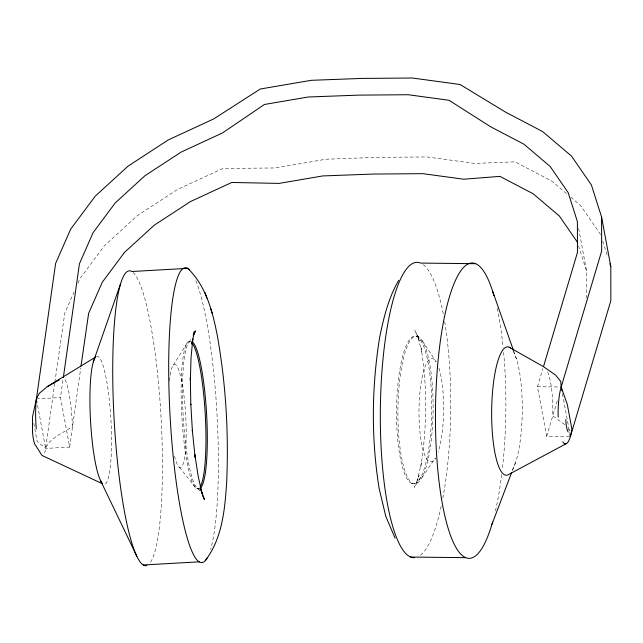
<?xml version="1.0" encoding="UTF-8"?>
<svg xmlns="http://www.w3.org/2000/svg" width="643" height="643" viewBox="0 0 643 643"><rect width="100%" height="100%" fill="white"/><g stroke="black" fill="none" stroke-linecap="round" stroke-linejoin="round"><path stroke-width="0.48" stroke-dasharray="3.21 2.41" d="M54.727 383.164L45.621 448.436A32.102 5.104 86.8 0 1 43.989 454.714M54.872 382.175L64.798 313.053L73.937 292.235M33.79 423.343L37.149 441.444L45.621 448.436L69.693 447.086L60.49 397.535L63.151 378.51M69.693 447.086L80.745 367.917M569.401 436.517L546.671 436.259L537.468 386.716L542.901 368.576M546.671 436.259L557.835 399.022M512.278 470.845L516.16 460.637M77.907 283.177L79.901 278.652L104.399 245.747L137.321 215.646L177.364 189.532L222.92 168.466L274.915 167.96L325.929 159.239L376.653 157.358L427.048 156.948L474.719 163.426L515.035 161.835L551.742 181.037L567.713 194.604M173.369 365.079L187.627 342.357M188.994 342.285L192.088 337.567M422.105 477.251L435.383 458.073M420.763 477.235L417.267 482.065L414.478 487.314L419.083 475.555L417.371 480.297L421.43 462.896L420.795 466.625C427.073 427.37 427.466 387.086 421.077 347.815L421.687 351.946L417.717 335.71L419.405 340.774L414.848 330.349L417.612 335.831L421.085 340.886M36.418 398.893L60.49 397.535M416.656 336.554A73.841 17.594 -89.4 0 1 428.053 452.929A73.841 17.594 -89.4 0 1 397.848 440.648A73.841 17.594 -89.4 0 1 416.656 336.554L417.998 336.562A73.841 17.594 -89.4 0 1 429.395 452.945A73.841 17.594 -89.4 0 1 399.19 440.664A73.841 17.594 -89.4 0 1 417.998 336.562M537.468 386.716L559.209 386.957M411.713 483.536L413.055 483.552M564.819 424.637L552.707 415.812A45.05 10.738 -89.4 0 0 547.531 371.718M570.759 197.184L580.645 205.583L600.594 234.486M199.579 490.577L197.763 488.391L196.396 488.471L179.501 467.357M568.243 428.905L569.947 431.035M422.435 340.903L436.163 361.832A51.689 12.313 -89.4 0 0 419.003 410.909A51.689 12.313 -89.4 0 0 435.432 458.154M198.542 488.801L199.491 490.296M513.773 351.335L516.401 358.826M602.692 241.101L607.498 256.219M578.563 245.891L586.609 271.209L586.649 298.055M578.668 228.466L586.609 271.209M562.448 393.781L569.843 433.615M36.603 399.866L45.621 448.436L48.49 442.874L56.496 436.179L72.474 426.711A45.05 7.161 86.8 0 0 64.324 378.51M96.442 356.391A64.204 10.208 86.8 0 1 110.837 418.199A64.204 10.208 86.8 0 1 104.126 484.412M132.997 272.343A147.681 23.486 86.8 0 1 160.943 415.402A147.681 23.486 86.8 0 1 149.811 563.212M195.874 280.758A147.681 23.486 86.8 0 1 217.053 415.048A147.681 23.486 86.8 0 1 210.599 549.395M200.801 487.756A73.841 11.743 86.8 0 1 183.424 419.847A73.841 11.743 86.8 0 1 191.244 341.337M199.434 487.836A73.841 11.743 86.8 0 1 181.913 417.524A73.841 11.743 86.8 0 1 190.666 341.722M169.551 380.728A51.689 8.222 86.8 0 1 180.924 377.714A51.689 8.222 86.8 0 1 185.554 449.923A51.689 8.222 86.8 0 1 174.357 455.477M512.961 350.957A64.204 15.303 -89.4 0 1 522.261 411.255A64.204 15.303 -89.4 0 1 511.603 471.335M497.095 308.254A147.681 35.188 -89.4 0 1 503.123 347.365M503.606 352.308A147.681 35.188 -89.4 0 1 502.304 469.551M501.701 474.582A147.681 35.188 -89.4 0 1 494.973 512.873M423.255 264.683A147.681 35.188 -89.4 0 1 443.686 316.155M444.659 321.645A147.681 35.188 -89.4 0 1 442.866 497.971M441.194 506.298A147.681 35.188 -89.4 0 1 419.783 555.705M438.928 368.166A51.689 12.313 -89.4 0 1 438.076 452.182"/><path stroke-width="0.96" d="M81.018 365.939L88.63 313.334L102.301 282.205L124.477 252.418L154.28 225.171L190.513 201.54L231.753 182.467L279.078 183.4L322.778 175.933L372.98 174.068L422.853 173.666L463.699 179.212L499.933 176.375L533.151 193.76L559.314 215.976L577.366 242.138M562.786 441.821A32.102 7.652 -89.4 0 0 570.381 436.533L571.932 429.307L567.327 404.535L561.178 386.982L560.744 381.484L555.616 375.094L543.48 366.663L577.446 252.482L577.406 221.666L568.171 192.595L550.111 166.424L523.949 144.209L490.73 126.832L449.039 100.276L408.201 94.73L358.32 95.132L308.118 97.005L264.418 104.471L222.55 132.916L181.318 151.989L145.077 175.619L115.274 202.867L93.098 232.653L79.427 263.783L63.344 377.545M558.18 417.05A32.102 7.652 -89.4 0 1 561.178 386.982L601.647 251.108L601.599 217.061L591.391 184.943L571.442 156.032L542.539 131.493L505.832 112.284L460.058 84.49L412.388 78.02L361.993 78.422L311.268 80.311L260.254 89.023L213.717 118.915L168.161 139.989L128.118 166.095L95.196 196.203L70.698 229.109L55.595 263.501L36.418 398.893L32.552 416.672L32.471 431.67A16.051 2.556 86.8 0 0 34.77 444.056L40.863 453.669A32.102 5.104 86.8 0 0 42.269 455.565L102.309 483.689M570.028 434.588L570.381 436.533L610.85 300.659L610.802 266.604L601.599 217.061M193.294 334.834L194.387 331.531L191.855 344.085L192.804 338.998L191.051 357.572L190.368 380.021L190.336 377.626L190.802 404.817L190.802 404.101L192.426 431.276L192.329 430.247L195.11 457.286L194.837 454.609L198.173 476.214L202.087 493.615L200.52 488.471L204.482 499.675L202.248 494.845M93.307 361.921L120.514 283.941M491.823 524.648L511.579 472.701M193.221 335.694L195.496 330.872L193.43 335.091M398.668 280.356C388.46 297.91 383.614 317.964 379.587 337.696C371.598 387.681 371.099 438.984 379.233 488.985L385.792 516.345L395.059 538.095M205.334 560.575C222.253 538.432 224.857 509.594 226.633 482.764C228.836 433.575 225.958 384.088 217.302 335.606C212.624 311.421 206.033 286.087 187.796 268.356L131.847 271.499A147.681 23.486 86.8 0 0 113.875 414.831A147.681 23.486 86.8 0 0 146.853 565.494M102.108 483.11A64.204 10.208 86.8 0 1 90.438 419.067A64.204 10.208 86.8 0 1 95.598 357.058L47.293 386.628L39.287 393.323L36.418 398.893A32.102 5.104 86.8 0 0 36.265 428.889M47.293 386.628L59.076 379.949M566.708 443.421L508.806 474.413A64.204 15.303 -89.4 0 1 491.662 410.523A64.204 15.303 -89.4 0 1 510.421 347.959M543.48 366.663L509.111 347.188M143.309 564.98L199.266 561.837M475.603 263.694L420.474 263.075A147.681 35.188 -89.4 0 0 380.439 403.579A147.681 35.188 -89.4 0 0 414.253 557.722M410.58 557.047L465.709 557.666M100.412 480.313L136.855 556.251M204.836 292.332L206.917 298.183M210.51 308.383L212.319 313.454M492.377 290.475L513.444 350.403M609.902 263.775L610.802 266.604M561.178 386.982L561.902 390.864M570.237 434.7L570.381 436.533M207.054 558.172A147.681 23.486 86.8 0 1 170.331 420.626A147.681 23.486 86.8 0 1 189.532 269.747M192.032 341.65A73.841 11.743 86.8 0 1 206.516 412.597A73.841 11.743 86.8 0 1 200.801 487.756M191.727 342.631A73.841 11.743 86.8 0 1 205.181 413.127A73.841 11.743 86.8 0 1 200.23 486.735M492.57 522.084A147.681 35.188 -89.4 0 1 444.417 514.014A147.681 35.188 -89.4 0 1 445.647 311.469A147.681 35.188 -89.4 0 1 493.945 295.643M568.131 431.951A16.051 3.826 -89.4 0 1 565.832 419.566"/></g></svg>
